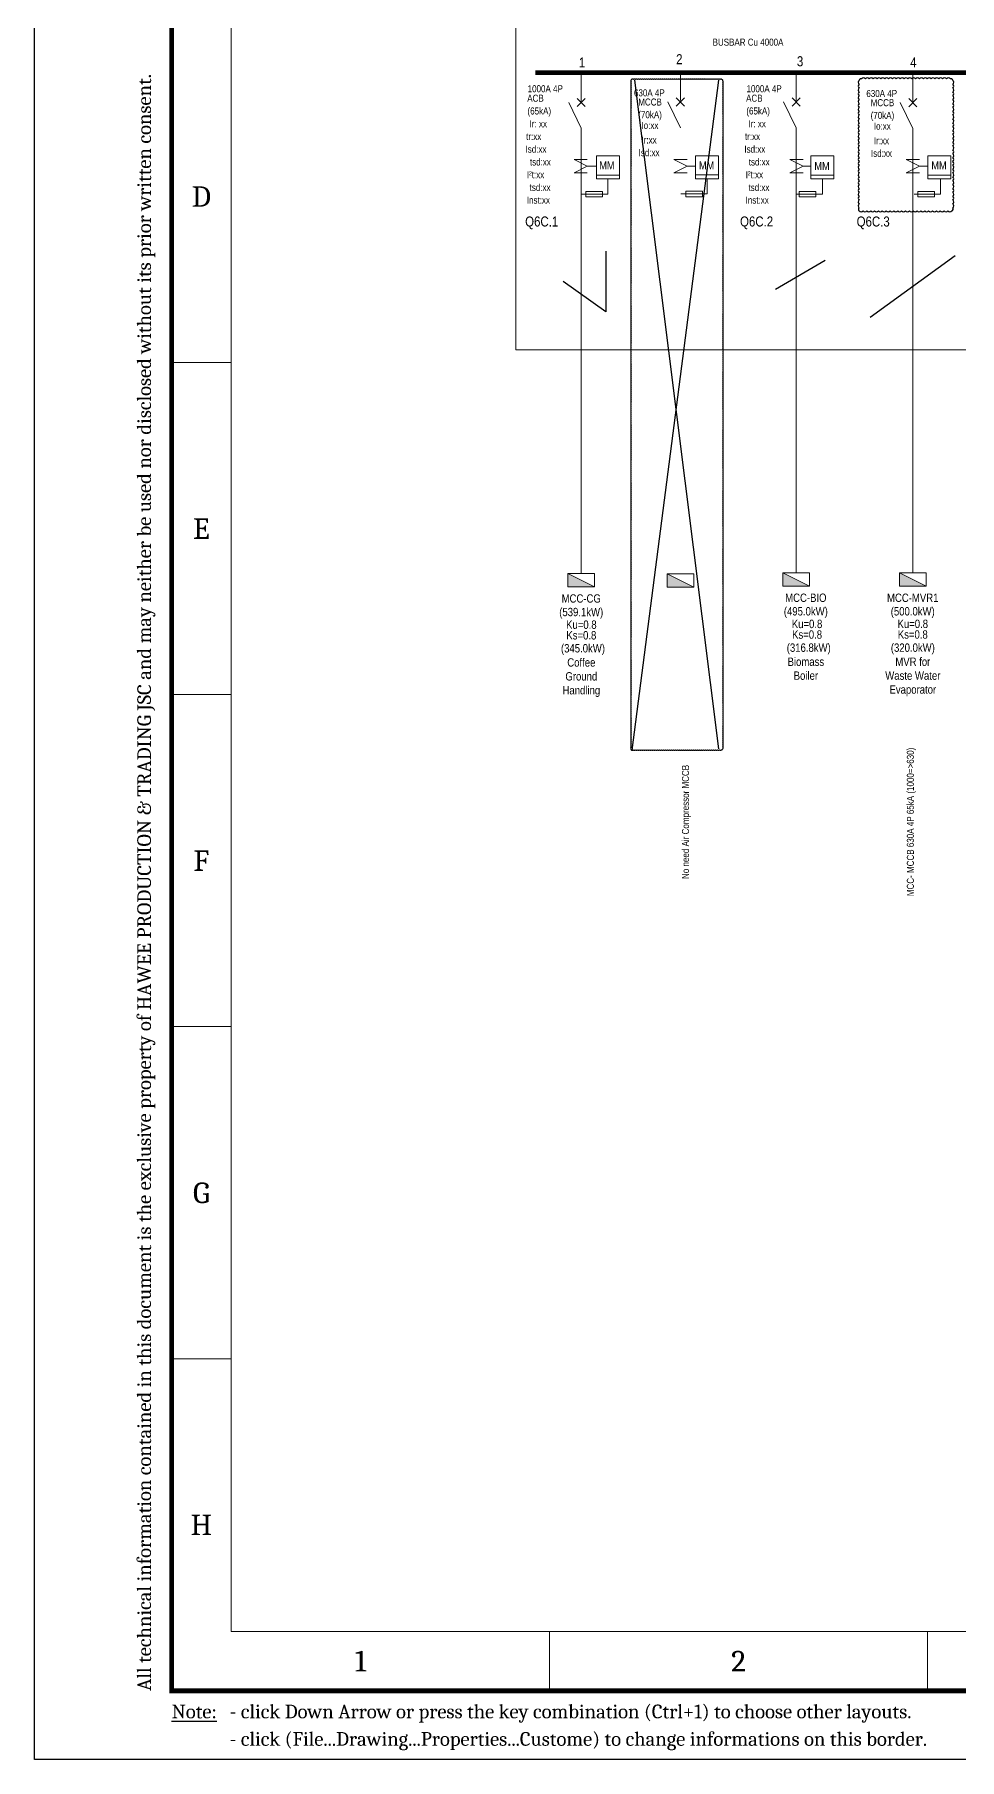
# Model space of a CAD drawing. Header units: millimetres. Extents: x -116965 to 323937, y 291661 to 566926.
# Drawn here: x -58880 to -56991, y 312088 to 315608 of the extents above; entities that cross this region are included whole.
import ezdxf
from ezdxf.enums import TextEntityAlignment as Align

# ---------------------------------------------------------------- set-up
doc = ezdxf.new("R2010")
doc.units = ezdxf.units.MM
doc.layers.get('0').update_dxf_attribs({"lineweight": 18})
doc.layers.add('DB', color=2, linetype='Continuous')
doc.layers.add('Text 2', color=2, linetype='Continuous')
doc.layers.add('HV-MV Equipment', color=4, linetype='Continuous', lineweight=9)
doc.styles.add('Hel-Con', font='')
doc.styles.add('hwBorder', font='Cambria.ttf')
doc.styles.add('VNI-HELVE', font='')
doc.styles.add('VNI-HELVE-CONDENSE', font='')
doc.styles.get('Hel-Con').set_extended_font_data('VNI-Helve-Condense')
doc.styles.get('VNI-HELVE').set_extended_font_data('VNI-Helve-Condense')
doc.styles.get('VNI-HELVE-CONDENSE').set_extended_font_data('VNI-Helve-Condense')

# ---------------------------------------------------------------- blocks, each defined once
blk = doc.blocks.new('*U1980')
at = {"color": 5}
for p, q in [((10, 101.81), (14.34, 101.81)), ((10, 77.61), (14.34, 77.61)), ((10, 53.41), (14.34, 53.41)), ((10, 29.2), (14.34, 29.2)), ((37.57, 5), (37.57, 9.34)), ((65.14, 5), (65.14, 9.34))]:
    blk.add_line(p, q, dxfattribs=at)
at = {"color": 5, "const_width": 0.35}
blk.add_lwpolyline([(10, 198.62), (285.68, 198.62), (285.68, 5), (10, 5)], close=True, dxfattribs=at)
at = {"color": 5}
blk.add_lwpolyline([(14.34, 194.28), (281.34, 194.28), (281.34, 9.34), (14.34, 9.34)], close=True, dxfattribs=at)
at = {"layer": 'Defpoints', "color": 4}
blk.add_lwpolyline([(0, 203.62), (290.68, 203.62), (290.68, 0), (0, 0)], close=True, dxfattribs=at)
at = {"color": 253, "style": 'hwBorder'}
blk.add_text('All technical information contained in this document is the exclusive property of HAWEE PRODUCTION & TRADING JSC and may neither be used nor disclosed without its prior written consent. ', height=1, rotation=90, dxfattribs=at).set_placement((8, 5), align=Align.MIDDLE_LEFT)
for s, p in [('D', (12.17, 113.91)), ('E', (12.17, 89.71)), ('F', (12.17, 65.51)), ('G', (12.17, 41.3)), ('H', (12.17, 17.1)), ('1', (23.78, 7.17)), ('2', (51.35, 7.17))]:
    blk.add_text(s, height=1.5, dxfattribs=at).set_placement(p, align=Align.MIDDLE_CENTER)
at = {"color": 6, "style": 'hwBorder', "flags": 8}
for tag, p in [("DWG'SNAME", (266.34, 59)), ("DWG'SCODE2", (266.34, 51.05))]:
    blk.add_attdef(tag, text='', height=1.5, dxfattribs=at).set_placement(p, align=Align.MIDDLE_CENTER)
at = {"color": 253, "style": 'hwBorder', "flags": 8}
for tag, p in [('REV_0', (253.34, 43.79)), ('REV_MODIFY0', (264.34, 44.1)), ('REV_DATE0', (277.34, 44.1)), ('REV_1', (253.34, 40.48)), ('REV_MODIFY1', (264.34, 40.79)), ('REV_DATE1', (277.34, 40.79)), ('REV_MODIFY2', (264.34, 37.48)), ('REV_DATE2', (277.34, 37.48)), ('REV_2', (253.34, 37.17)), ('REV_3', (253.34, 33.86)), ('REV_MODIFY3', (264.34, 34.17)), ('REV_DATE3', (277.34, 34.17)), ('REV_4', (253.34, 30.55)), ('REV_MODIFY4', (264.34, 30.86)), ('REV_DATE4', (277.34, 30.86))]:
    blk.add_attdef(tag, text='', height=1, dxfattribs=at).set_placement(p, align=Align.MIDDLE_CENTER)
at = {"color": 6, "style": 'hwBorder', "flags": 8}
for tag, p in [('TOLERANCE', (261.54, 27.22)), ('PAGE', (259.34, 15.3))]:
    blk.add_attdef(tag, text='', height=1.5, dxfattribs=at).set_placement(p, align=Align.MIDDLE_LEFT)
at = {"layer": 'Defpoints', "color": 253, "style": 'hwBorder'}
for s, p in [('%%UNote:', (10, 3.5)), ('- click Down Arrow or press the key combination (Ctrl+1) to choose other layouts.', (14.23, 3.5)), ('- click (File...Drawing...Properties...Custome) to change informations on this border.', (14.23, 1.5))]:
    blk.add_text(s, height=1, dxfattribs=at).set_placement(p, align=Align.MIDDLE_LEFT)
blk = doc.blocks.new('TDIEN')
blk.add_hatch(color=256).paths.add_polyline_path([(400, 0), (-400, 400), (-400, 0)])
blk.add_line((-400, 400), (400, 0))
blk.add_lwpolyline([(-400, 0), (400, 0), (400, 400), (-400, 400)], close=True)

msp = doc.modelspace()

# ---------------------------------------------------------------- linework, layer by layer
at = {"layer": 'DB', "color": 7, "linetype": 'Continuous', "ltscale": 0.001}
msp.add_lwpolyline([(-57515.430553, 315533.03287, 0, 4.536029, 0), (-57515.430553, 315546.640956, 0, 0, 0), (-57515.430553, 315592.623947, 0, 0, 0), (-57501.822467, 315592.623947, 0, 0, 0)], format="xyseb", dxfattribs=at)
at = {"layer": 'HV-MV Equipment', "lineweight": 9}
for p, q in [((-57896.870018, 314964.85872), (-57896.870018, 316108.471012)), ((-52401.293486, 314964.85872), (-57896.870018, 314964.85872))]:
    msp.add_line(p, q, dxfattribs=at)
at = {"layer": 'HV-MV Equipment', "color": 6, "const_width": 9.568185}
msp.add_lwpolyline([(-57856.746711, 315530.390773), (-52451.274106, 315530.117065)], dxfattribs=at)
at = {"layer": 'HV-MV Equipment', "color": 6, "lineweight": 9}
for points in [[(-57763.19112, 315530.381722), (-57763.19112, 315472.086427)], [(-57560.771011, 315530.361055), (-57560.771011, 315473.654147)], [(-57324.330359, 315530.337173), (-57324.330359, 315473.372639)], [(-57086.189012, 315530.333927), (-57086.189012, 315471.884846)], [(-57763.31519, 315416.919555), (-57763.200959, 314508.101419)], [(-57324.454413, 315418.100452), (-57324.349027, 314509.586091)], [(-57086.313083, 315416.717974), (-57086.313083, 314509.597098)]]:
    msp.add_lwpolyline(points, dxfattribs=at)
at = {"layer": 'HV-MV Equipment', "color": 4, "lineweight": 9}
for points in [[(-57771.577381, 315461.097185), (-57755.056288, 315477.618279)], [(-57755.056288, 315461.097185), (-57771.577381, 315477.618279)], [(-57569.155571, 315462.276942), (-57552.634477, 315478.798036)], [(-57552.634477, 315462.276942), (-57569.155571, 315478.798036)], [(-57332.71496, 315462.274709), (-57316.193867, 315478.795802)], [(-57316.193867, 315462.274709), (-57332.71496, 315478.795802)], [(-57094.575274, 315460.895604), (-57078.05418, 315477.416698)], [(-57078.05418, 315460.895604), (-57094.575274, 315477.416698)], [(-57763.316835, 315416.922928), (-57788.87796, 315469.357732)], [(-57560.895024, 315418.102686), (-57586.45615, 315470.537489)], [(-57324.454413, 315418.100452), (-57350.015539, 315470.535255)], [(-57086.314727, 315416.721347), (-57111.875852, 315469.156151)]]:
    msp.add_lwpolyline(points, dxfattribs=at)
at = {"layer": 'HV-MV Equipment', "color": 6, "lineweight": 9}
msp.add_lwpolyline([(-57560.895024, 315418.102686, 0, 0, 0), (-57560.789442, 314507.833605, 8.164852, 8.164852, 0)], format="xyseb", dxfattribs=at)
at = {"layer": 'HV-MV Equipment', "color": 8, "lineweight": 9}
for points in [[(-57750.87133, 315353.22668), (-57778.087502, 315353.22668), (-57750.87133, 315339.618594), (-57778.087502, 315326.010508), (-57750.87133, 315326.010508)], [(-57750.483897, 315339.596415), (-57733.02098, 315339.596415)], [(-57547.279412, 315353.218654), (-57574.495584, 315353.218654), (-57547.279412, 315339.610568), (-57574.495584, 315326.002482), (-57547.279412, 315326.002482)], [(-57547.266557, 315339.831151), (-57529.80364, 315339.831151)], [(-57310.27548, 315353.209258), (-57337.491652, 315353.209258), (-57310.27548, 315339.601172), (-57337.491652, 315325.993086), (-57310.27548, 315325.993086)], [(-57311.613894, 315339.534908), (-57294.150976, 315339.534908)], [(-57072.704997, 315353.208007), (-57099.921169, 315353.208007), (-57072.704997, 315339.599921), (-57099.921169, 315325.991835), (-57072.704997, 315325.991835)], [(-57072.704997, 315339.599921), (-57055.242079, 315339.599921)], [(-57708.808584, 315313.68934), (-57708.808584, 315282.530777), (-57762.624076, 315282.530777)], [(-57731.935924, 315321.505418), (-57684.906379, 315321.505418)], [(-57506.276012, 315313.936226), (-57506.276012, 315282.777663), (-57560.091504, 315282.777663)], [(-57529.790784, 315321.774484), (-57482.761239, 315321.774484)], [(-57270.623348, 315313.639983), (-57270.623348, 315282.48142), (-57324.438841, 315282.48142)], [(-57294.138121, 315321.47824), (-57247.108576, 315321.47824)], [(-57029.526817, 315313.682903), (-57029.526817, 315282.52434), (-57083.342309, 315282.52434)], [(-57055.229224, 315321.543254), (-57008.199679, 315321.543254)]]:
    msp.add_lwpolyline(points, dxfattribs=at)
for points in [[(-57732.323357, 315360.718885), (-57685.293811, 315360.718885), (-57685.293811, 315313.68934), (-57732.323357, 315313.68934)], [(-57529.80364, 315360.745189), (-57482.774094, 315360.745189), (-57482.774094, 315313.715643), (-57529.80364, 315313.715643)], [(-57294.150976, 315360.698376), (-57247.121431, 315360.698376), (-57247.121431, 315313.668831), (-57294.150976, 315313.668831)], [(-57055.229224, 315360.734542), (-57008.199679, 315360.734542), (-57008.199679, 315313.704996), (-57055.229224, 315313.704996)], [(-57753.877974, 315288.200813), (-57753.877974, 315276.860741), (-57719.857759, 315276.860741), (-57719.857759, 315288.200813)], [(-57549.387203, 315288.447699), (-57549.387203, 315277.107628), (-57515.366988, 315277.107628), (-57515.366988, 315288.447699)], [(-57318.202706, 315288.151456), (-57318.202706, 315276.811384), (-57284.182491, 315276.811384), (-57284.182491, 315288.151456)], [(-57076.003895, 315288.194144), (-57076.003895, 315276.854072), (-57041.98368, 315276.854072), (-57041.98368, 315288.194144)]]:
    msp.add_lwpolyline(points, close=True, dxfattribs=at)
at = {"layer": 'Text 2', "ltscale": 0.001}
for p, q in [((-57659.200406, 314147.780756), (-57482.03234, 315514.768304)), ((-57654.421936, 315514.768304), (-57482.706296, 314150.2861)), ((-57713.169778, 315166.395846), (-57713.169778, 315042.073858)), ((-56999.459489, 315156.551345), (-57172.914735, 315030.612045)), ((-57264.849429, 315146.777161), (-57366.259287, 315087.850789)), ((-57713.169778, 315042.073858), (-57799.8974, 315104.234852))]:
    msp.add_line(p, q, dxfattribs=at)
at = {"layer": 'Text 2'}
for points in [[(-57661.252663, 314148.849094, 0.52056705), (-57657.148149, 314148.849094, 0.52056705), (-57653.043635, 314148.849094, 0.52056705), (-57648.939121, 314148.849094, 0.52056705), (-57644.834607, 314148.849094, 0.52056705), (-57640.730092, 314148.849094, 0.52056705), (-57636.625578, 314148.849094, 0.52056705), (-57632.521064, 314148.849094, 0.52056705), (-57628.41655, 314148.849094, 0.52056705), (-57624.312036, 314148.849094, 0.52056705), (-57620.207522, 314148.849094, 0.52056705), (-57616.103007, 314148.849094, 0.52056705), (-57611.998493, 314148.849094, 0.52056705), (-57607.893979, 314148.849094, 0.52056705), (-57603.789465, 314148.849094, 0.52056705), (-57599.684951, 314148.849094, 0.52056705), (-57595.580436, 314148.849094, 0.52056705), (-57591.475922, 314148.849094, 0.52056705), (-57587.371408, 314148.849094, 0.52056705), (-57583.266894, 314148.849094, 0.52056705), (-57579.16238, 314148.849094, 0.52056705), (-57575.057866, 314148.849094, 0.52056705), (-57570.953351, 314148.849094, 0.52056705), (-57566.848837, 314148.849094, 0.52056705), (-57562.744323, 314148.849094, 0.52056705), (-57558.639809, 314148.849094, 0.52056705), (-57554.535295, 314148.849094, 0.52056705), (-57550.43078, 314148.849094, 0.52056705), (-57546.326266, 314148.849094, 0.52056705), (-57542.221752, 314148.849094, 0.52056705), (-57538.117238, 314148.849094, 0.52056705), (-57534.012724, 314148.849094, 0.52056705), (-57529.90821, 314148.849094, 0.52056705), (-57525.803695, 314148.849094, 0.52056705), (-57521.699181, 314148.849094, 0.52056705), (-57517.594667, 314148.849094, 0.52056705), (-57513.490153, 314148.849094, 0.52056705), (-57509.385639, 314148.849094, 0.52056705), (-57505.281124, 314148.849094, 0.52056705), (-57501.17661, 314148.849094, 0.52056705), (-57497.072096, 314148.849094, 0.52056705), (-57492.967582, 314148.849094, 0.52056705), (-57488.863068, 314148.849094, 0.52056705), (-57484.758553, 314148.849094, 0.52056705), (-57480.654039, 314148.849094, 0.52056705), (-57476.549525, 314148.849094, 0.52056705), (-57474.436786, 314150.840869, 0.52056705), (-57474.436786, 314154.945383, 0.52056705), (-57474.436786, 314159.049897, 0.52056705), (-57474.436786, 314163.154412, 0.52056705), (-57474.436786, 314167.258926, 0.52056705), (-57474.436786, 314171.36344, 0.52056705), (-57474.436786, 314175.467954, 0.52056705), (-57474.436786, 314179.572468, 0.52056705), (-57474.436786, 314183.676982, 0.52056705), (-57474.436786, 314187.781497, 0.52056705), (-57474.436786, 314191.886011, 0.52056705), (-57474.436786, 314195.990525, 0.52056705), (-57474.436786, 314200.095039, 0.52056705), (-57474.436786, 314204.199553, 0.52056705), (-57474.436786, 314208.304068, 0.52056705), (-57474.436786, 314212.408582, 0.52056705), (-57474.436786, 314216.513096, 0.52056705), (-57474.436786, 314220.61761, 0.52056705), (-57474.436786, 314224.722124, 0.52056705), (-57474.436786, 314228.826638, 0.52056705), (-57474.436786, 314232.931153, 0.52056705), (-57474.436786, 314237.035667, 0.52056705), (-57474.436786, 314241.140181, 0.52056705), (-57474.436786, 314245.244695, 0.52056705), (-57474.436786, 314249.349209, 0.52056705), (-57474.436786, 314253.453724, 0.52056705), (-57474.436786, 314257.558238, 0.52056705), (-57474.436786, 314261.662752, 0.52056705), (-57474.436786, 314265.767266, 0.52056705), (-57474.436786, 314269.87178, 0.52056705), (-57474.436786, 314273.976295, 0.52056705), (-57474.436786, 314278.080809, 0.52056705), (-57474.436786, 314282.185323, 0.52056705), (-57474.436786, 314286.289837, 0.52056705), (-57474.436786, 314290.394351, 0.52056705), (-57474.436786, 314294.498865, 0.52056705), (-57474.436786, 314298.60338, 0.52056705), (-57474.436786, 314302.707894, 0.52056705), (-57474.436786, 314306.812408, 0.52056705), (-57474.436786, 314310.916922, 0.52056705), (-57474.436786, 314315.021436, 0.52056705), (-57474.436786, 314319.125951, 0.52056705), (-57474.436786, 314323.230465, 0.52056705), (-57474.436786, 314327.334979, 0.52056705), (-57474.436786, 314331.439493, 0.52056705), (-57474.436786, 314335.544007, 0.52056705), (-57474.436786, 314339.648521, 0.52056705), (-57474.436786, 314343.753036, 0.52056705), (-57474.436786, 314347.85755, 0.52056705), (-57474.436786, 314351.962064, 0.52056705), (-57474.436786, 314356.066578, 0.52056705), (-57474.436786, 314360.171092, 0.52056705), (-57474.436786, 314364.275607, 0.52056705), (-57474.436786, 314368.380121, 0.52056705), (-57474.436786, 314372.484635, 0.52056705), (-57474.436786, 314376.589149, 0.52056705), (-57474.436786, 314380.693663, 0.52056705), (-57474.436786, 314384.798177, 0.52056705), (-57474.436786, 314388.902692, 0.52056705), (-57474.436786, 314393.007206, 0.52056705), (-57474.436786, 314397.11172, 0.52056705), (-57474.436786, 314401.216234, 0.52056705), (-57474.436786, 314405.320748, 0.52056705), (-57474.436786, 314409.425263, 0.52056705), (-57474.436786, 314413.529777, 0.52056705), (-57474.436786, 314417.634291, 0.52056705), (-57474.436786, 314421.738805, 0.52056705), (-57474.436786, 314425.843319, 0.52056705), (-57474.436786, 314429.947833, 0.52056705), (-57474.436786, 314434.052348, 0.52056705), (-57474.436786, 314438.156862, 0.52056705), (-57474.436786, 314442.261376, 0.52056705), (-57474.436786, 314446.36589, 0.52056705), (-57474.436786, 314450.470404, 0.52056705), (-57474.436786, 314454.574919, 0.52056705), (-57474.436786, 314458.679433, 0.52056705), (-57474.436786, 314462.783947, 0.52056705), (-57474.436786, 314466.888461, 0.52056705), (-57474.436786, 314470.992975, 0.52056705), (-57474.436786, 314475.097489, 0.52056705), (-57474.436786, 314479.202004, 0.52056705), (-57474.436786, 314483.306518, 0.52056705), (-57474.436786, 314487.411032, 0.52056705), (-57474.436786, 314491.515546, 0.52056705), (-57474.436786, 314495.62006, 0.52056705), (-57474.436786, 314499.724575, 0.52056705), (-57474.436786, 314503.829089, 0.52056705), (-57474.436786, 314507.933603, 0.52056705), (-57474.436786, 314512.038117, 0.52056705), (-57474.436786, 314516.142631, 0.52056705), (-57474.436786, 314520.247145, 0.52056705), (-57474.436786, 314524.35166, 0.52056705), (-57474.436786, 314528.456174, 0.52056705), (-57474.436786, 314532.560688, 0.52056705), (-57474.436786, 314536.665202, 0.52056705), (-57474.436786, 314540.769716, 0.52056705), (-57474.436786, 314544.874231, 0.52056705), (-57474.436786, 314548.978745, 0.52056705), (-57474.436786, 314553.083259, 0.52056705), (-57474.436786, 314557.187773, 0.52056705), (-57474.436786, 314561.292287, 0.52056705), (-57474.436786, 314565.396801, 0.52056705), (-57474.436786, 314569.501316, 0.52056705), (-57474.436786, 314573.60583, 0.52056705), (-57474.436786, 314577.710344, 0.52056705), (-57474.436786, 314581.814858, 0.52056705), (-57474.436786, 314585.919372, 0.52056705), (-57474.436786, 314590.023887, 0.52056705), (-57474.436786, 314594.128401, 0.52056705), (-57474.436786, 314598.232915, 0.52056705), (-57474.436786, 314602.337429, 0.52056705), (-57474.436786, 314606.441943, 0.52056705), (-57474.436786, 314610.546457, 0.52056705), (-57474.436786, 314614.650972, 0.52056705), (-57474.436786, 314618.755486, 0.52056705), (-57474.436786, 314622.86, 0.52056705), (-57474.436786, 314626.964514, 0.52056705), (-57474.436786, 314631.069028, 0.52056705), (-57474.436786, 314635.173543, 0.52056705), (-57474.436786, 314639.278057, 0.52056705), (-57474.436786, 314643.382571, 0.52056705), (-57474.436786, 314647.487085, 0.52056705), (-57474.436786, 314651.591599, 0.52056705), (-57474.436786, 314655.696113, 0.52056705), (-57474.436786, 314659.800628, 0.52056705), (-57474.436786, 314663.905142, 0.52056705), (-57474.436786, 314668.009656, 0.52056705), (-57474.436786, 314672.11417, 0.52056705), (-57474.436786, 314676.218684, 0.52056705), (-57474.436786, 314680.323199, 0.52056705), (-57474.436786, 314684.427713, 0.52056705), (-57474.436786, 314688.532227, 0.52056705), (-57474.436786, 314692.636741, 0.52056705), (-57474.436786, 314696.741255, 0.52056705), (-57474.436786, 314700.845769, 0.52056705), (-57474.436786, 314704.950284, 0.52056705), (-57474.436786, 314709.054798, 0.52056705), (-57474.436786, 314713.159312, 0.52056705), (-57474.436786, 314717.263826, 0.52056705), (-57474.436786, 314721.36834, 0.52056705), (-57474.436786, 314725.472855, 0.52056705), (-57474.436786, 314729.577369, 0.52056705), (-57474.436786, 314733.681883, 0.52056705), (-57474.436786, 314737.786397, 0.52056705), (-57474.436786, 314741.890911, 0.52056705), (-57474.436786, 314745.995425, 0.52056705), (-57474.436786, 314750.09994, 0.52056705), (-57474.436786, 314754.204454, 0.52056705), (-57474.436786, 314758.308968, 0.52056705), (-57474.436786, 314762.413482, 0.52056705), (-57474.436786, 314766.517996, 0.52056705), (-57474.436786, 314770.622511, 0.52056705), (-57474.436786, 314774.727025, 0.52056705), (-57474.436786, 314778.831539, 0.52056705), (-57474.436786, 314782.936053, 0.52056705), (-57474.436786, 314787.040567, 0.52056705), (-57474.436786, 314791.145082, 0.52056705), (-57474.436786, 314795.249596, 0.52056705), (-57474.436786, 314799.35411, 0.52056705), (-57474.436786, 314803.458624, 0.52056705), (-57474.436786, 314807.563138, 0.52056705), (-57474.436786, 314811.667652, 0.52056705), (-57474.436786, 314815.772167, 0.52056705), (-57474.436786, 314819.876681, 0.52056705), (-57474.436786, 314823.981195, 0.52056705), (-57474.436786, 314828.085709, 0.52056705), (-57474.436786, 314832.190223, 0.52056705), (-57474.436786, 314836.294738, 0.52056705), (-57474.436786, 314840.399252, 0.52056705), (-57474.436786, 314844.503766, 0.52056705), (-57474.436786, 314848.60828, 0.52056705), (-57474.436786, 314852.712794, 0.52056705), (-57474.436786, 314856.817308, 0.52056705), (-57474.436786, 314860.921823, 0.52056705), (-57474.436786, 314865.026337, 0.52056705), (-57474.436786, 314869.130851, 0.52056705), (-57474.436786, 314873.235365, 0.52056705), (-57474.436786, 314877.339879, 0.52056705), (-57474.436786, 314881.444394, 0.52056705), (-57474.436786, 314885.548908, 0.52056705), (-57474.436786, 314889.653422, 0.52056705), (-57474.436786, 314893.757936, 0.52056705), (-57474.436786, 314897.86245, 0.52056705), (-57474.436786, 314901.966964, 0.52056705), (-57474.436786, 314906.071479, 0.52056705), (-57474.436786, 314910.175993, 0.52056705), (-57474.436786, 314914.280507, 0.52056705), (-57474.436786, 314918.385021, 0.52056705), (-57474.436786, 314922.489535, 0.52056705), (-57474.436786, 314926.59405, 0.52056705), (-57474.436786, 314930.698564, 0.52056705), (-57474.436786, 314934.803078, 0.52056705), (-57474.436786, 314938.907592, 0.52056705), (-57474.436786, 314943.012106, 0.52056705), (-57474.436786, 314947.11662, 0.52056705), (-57474.436786, 314951.221135, 0.52056705), (-57474.436786, 314955.325649, 0.52056705), (-57474.436786, 314959.430163, 0.52056705), (-57474.436786, 314963.534677, 0.52056705), (-57474.436786, 314967.639191, 0.52056705), (-57474.436786, 314971.743706, 0.52056705), (-57474.436786, 314975.84822, 0.52056705), (-57474.436786, 314979.952734, 0.52056705), (-57474.436786, 314984.057248, 0.52056705), (-57474.436786, 314988.161762, 0.52056705), (-57474.436786, 314992.266276, 0.52056705), (-57474.436786, 314996.370791, 0.52056705), (-57474.436786, 315000.475305, 0.52056705), (-57474.436786, 315004.579819, 0.52056705), (-57474.436786, 315008.684333, 0.52056705), (-57474.436786, 315012.788847, 0.52056705), (-57474.436786, 315016.893362, 0.52056705), (-57474.436786, 315020.997876, 0.52056705), (-57474.436786, 315025.10239, 0.52056705), (-57474.436786, 315029.206904, 0.52056705), (-57474.436786, 315033.311418, 0.52056705), (-57474.436786, 315037.415932, 0.52056705), (-57474.436786, 315041.520447, 0.52056705), (-57474.436786, 315045.624961, 0.52056705), (-57474.436786, 315049.729475, 0.52056705), (-57474.436786, 315053.833989, 0.52056705), (-57474.436786, 315057.938503, 0.52056705), (-57474.436786, 315062.043018, 0.52056705), (-57474.436786, 315066.147532, 0.52056705), (-57474.436786, 315070.252046, 0.52056705), (-57474.436786, 315074.35656, 0.52056705), (-57474.436786, 315078.461074, 0.52056705), (-57474.436786, 315082.565588, 0.52056705), (-57474.436786, 315086.670103, 0.52056705), (-57474.436786, 315090.774617, 0.52056705), (-57474.436786, 315094.879131, 0.52056705), (-57474.436786, 315098.983645, 0.52056705), (-57474.436786, 315103.088159, 0.52056705), (-57474.436786, 315107.192674, 0.52056705), (-57474.436786, 315111.297188, 0.52056705), (-57474.436786, 315115.401702, 0.52056705), (-57474.436786, 315119.506216, 0.52056705), (-57474.436786, 315123.61073, 0.52056705), (-57474.436786, 315127.715244, 0.52056705), (-57474.436786, 315131.819759, 0.52056705), (-57474.436786, 315135.924273, 0.52056705), (-57474.436786, 315140.028787, 0.52056705), (-57474.436786, 315144.133301, 0.52056705), (-57474.436786, 315148.237815, 0.52056705), (-57474.436786, 315152.34233, 0.52056705), (-57474.436786, 315156.446844, 0.52056705), (-57474.436786, 315160.551358, 0.52056705), (-57474.436786, 315164.655872, 0.52056705), (-57474.436786, 315168.760386, 0.52056705), (-57474.436786, 315172.8649, 0.52056705), (-57474.436786, 315176.969415, 0.52056705), (-57474.436786, 315181.073929, 0.52056705), (-57474.436786, 315185.178443, 0.52056705), (-57474.436786, 315189.282957, 0.52056705), (-57474.436786, 315193.387471, 0.52056705), (-57474.436786, 315197.491986, 0.52056705), (-57474.436786, 315201.5965, 0.52056705), (-57474.436786, 315205.701014, 0.52056705), (-57474.436786, 315209.805528, 0.52056705), (-57474.436786, 315213.910042, 0.52056705), (-57474.436786, 315218.014556, 0.52056705), (-57474.436786, 315222.119071, 0.52056705), (-57474.436786, 315226.223585, 0.52056705), (-57474.436786, 315230.328099, 0.52056705), (-57474.436786, 315234.432613, 0.52056705), (-57474.436786, 315238.537127, 0.52056705), (-57474.436786, 315242.641642, 0.52056705), (-57474.436786, 315246.746156, 0.52056705), (-57474.436786, 315250.85067, 0.52056705), (-57474.436786, 315254.955184, 0.52056705), (-57474.436786, 315259.059698, 0.52056705), (-57474.436786, 315263.164212, 0.52056705), (-57474.436786, 315267.268727, 0.52056705), (-57474.436786, 315271.373241, 0.52056705), (-57474.436786, 315275.477755, 0.52056705), (-57474.436786, 315279.582269, 0.52056705), (-57474.436786, 315283.686783, 0.52056705), (-57474.436786, 315287.791298, 0.52056705), (-57474.436786, 315291.895812, 0.52056705), (-57474.436786, 315296.000326, 0.52056705), (-57474.436786, 315300.10484, 0.52056705), (-57474.436786, 315304.209354, 0.52056705), (-57474.436786, 315308.313869, 0.52056705), (-57474.436786, 315312.418383, 0.52056705), (-57474.436786, 315316.522897, 0.52056705), (-57474.436786, 315320.627411, 0.52056705), (-57474.436786, 315324.731925, 0.52056705), (-57474.436786, 315328.836439, 0.52056705), (-57474.436786, 315332.940954, 0.52056705), (-57474.436786, 315337.045468, 0.52056705), (-57474.436786, 315341.149982, 0.52056705), (-57474.436786, 315345.254496, 0.52056705), (-57474.436786, 315349.35901, 0.52056705), (-57474.436786, 315353.463525, 0.52056705), (-57474.436786, 315357.568039, 0.52056705), (-57474.436786, 315361.672553, 0.52056705), (-57474.436786, 315365.777067, 0.52056705), (-57474.436786, 315369.881581, 0.52056705), (-57474.436786, 315373.986095, 0.52056705), (-57474.436786, 315378.09061, 0.52056705), (-57474.436786, 315382.195124, 0.52056705), (-57474.436786, 315386.299638, 0.52056705), (-57474.436786, 315390.404152, 0.52056705), (-57474.436786, 315394.508666, 0.52056705), (-57474.436786, 315398.613181, 0.52056705), (-57474.436786, 315402.717695, 0.52056705), (-57474.436786, 315406.822209, 0.52056705), (-57474.436786, 315410.926723, 0.52056705), (-57474.436786, 315415.031237, 0.52056705), (-57474.436786, 315419.135751, 0.52056705), (-57474.436786, 315423.240266, 0.52056705), (-57474.436786, 315427.34478, 0.52056705), (-57474.436786, 315431.449294, 0.52056705), (-57474.436786, 315435.553808, 0.52056705), (-57474.436786, 315439.658322, 0.52056705), (-57474.436786, 315443.762837, 0.52056705), (-57474.436786, 315447.867351, 0.52056705), (-57474.436786, 315451.971865, 0.52056705), (-57474.436786, 315456.076379, 0.52056705), (-57474.436786, 315460.180893, 0.52056705), (-57474.436786, 315464.285407, 0.52056705), (-57474.436786, 315468.389922, 0.52056705), (-57474.436786, 315472.494436, 0.52056705), (-57474.436786, 315476.59895, 0.52056705), (-57474.436786, 315480.703464, 0.52056705), (-57474.436786, 315484.807978, 0.52056705), (-57474.436786, 315488.912493, 0.52056705), (-57474.436786, 315493.017007, 0.52056705), (-57474.436786, 315497.121521, 0.52056705), (-57474.436786, 315501.226035, 0.52056705), (-57474.436786, 315505.330549, 0.52056705), (-57474.436786, 315509.435063, 0.52056705), (-57474.436786, 315513.539578, 0.52056705), (-57475.875569, 315516.205309, 0.52056705), (-57479.980083, 315516.205309, 0.52056705), (-57484.084597, 315516.205309, 0.52056705), (-57488.189111, 315516.205309, 0.52056705), (-57492.293625, 315516.205309, 0.52056705), (-57496.39814, 315516.205309, 0.52056705), (-57500.502654, 315516.205309, 0.52056705), (-57504.607168, 315516.205309, 0.52056705), (-57508.711682, 315516.205309, 0.52056705), (-57512.816196, 315516.205309, 0.52056705), (-57516.920711, 315516.205309, 0.52056705), (-57521.025225, 315516.205309, 0.52056705), (-57525.129739, 315516.205309, 0.52056705), (-57529.234253, 315516.205309, 0.52056705), (-57533.338767, 315516.205309, 0.52056705), (-57537.443281, 315516.205309, 0.52056705), (-57541.547796, 315516.205309, 0.52056705), (-57545.65231, 315516.205309, 0.52056705), (-57549.756824, 315516.205309, 0.52056705), (-57553.861338, 315516.205309, 0.52056705), (-57557.965852, 315516.205309, 0.52056705), (-57562.070367, 315516.205309, 0.52056705), (-57566.174881, 315516.205309, 0.52056705), (-57570.279395, 315516.205309, 0.52056705), (-57574.383909, 315516.205309, 0.52056705), (-57578.488423, 315516.205309, 0.52056705), (-57582.592937, 315516.205309, 0.52056705), (-57586.697452, 315516.205309, 0.52056705), (-57590.801966, 315516.205309, 0.52056705), (-57594.90648, 315516.205309, 0.52056705), (-57599.010994, 315516.205309, 0.52056705), (-57603.115508, 315516.205309, 0.52056705), (-57607.220023, 315516.205309, 0.52056705), (-57611.324537, 315516.205309, 0.52056705), (-57615.429051, 315516.205309, 0.52056705), (-57619.533565, 315516.205309, 0.52056705), (-57623.638079, 315516.205309, 0.52056705), (-57627.742593, 315516.205309, 0.52056705), (-57631.847108, 315516.205309, 0.52056705), (-57635.951622, 315516.205309, 0.52056705), (-57640.056136, 315516.205309, 0.52056705), (-57644.16065, 315516.205309, 0.52056705), (-57648.265164, 315516.205309, 0.52056705), (-57652.369679, 315516.205309, 0.52056705), (-57656.474193, 315516.205309, 0.52056705), (-57660.578707, 315516.205309, 0.52056705), (-57661.252663, 315512.774752, 0.52056705), (-57661.252663, 315508.670237, 0.52056705), (-57661.252663, 315504.565723, 0.52056705), (-57661.252663, 315500.461209, 0.52056705), (-57661.252663, 315496.356695, 0.52056705), (-57661.252663, 315492.252181, 0.52056705), (-57661.252663, 315488.147667, 0.52056705), (-57661.252663, 315484.043152, 0.52056705), (-57661.252663, 315479.938638, 0.52056705), (-57661.252663, 315475.834124, 0.52056705), (-57661.252663, 315471.72961, 0.52056705), (-57661.252663, 315467.625096, 0.52056705), (-57661.252663, 315463.520581, 0.52056705), (-57661.252663, 315459.416067, 0.52056705), (-57661.252663, 315455.311553, 0.52056705), (-57661.252663, 315451.207039, 0.52056705), (-57661.252663, 315447.102525, 0.52056705), (-57661.252663, 315442.998011, 0.52056705), (-57661.252663, 315438.893496, 0.52056705), (-57661.252663, 315434.788982, 0.52056705), (-57661.252663, 315430.684468, 0.52056705), (-57661.252663, 315426.579954, 0.52056705), (-57661.252663, 315422.47544, 0.52056705), (-57661.252663, 315418.370925, 0.52056705), (-57661.252663, 315414.266411, 0.52056705), (-57661.252663, 315410.161897, 0.52056705), (-57661.252663, 315406.057383, 0.52056705), (-57661.252663, 315401.952869, 0.52056705), (-57661.252663, 315397.848355, 0.52056705), (-57661.252663, 315393.74384, 0.52056705), (-57661.252663, 315389.639326, 0.52056705), (-57661.252663, 315385.534812, 0.52056705), (-57661.252663, 315381.430298, 0.52056705), (-57661.252663, 315377.325784, 0.52056705), (-57661.252663, 315373.221269, 0.52056705), (-57661.252663, 315369.116755, 0.52056705), (-57661.252663, 315365.012241, 0.52056705), (-57661.252663, 315360.907727, 0.52056705), (-57661.252663, 315356.803213, 0.52056705), (-57661.252663, 315352.698698, 0.52056705), (-57661.252663, 315348.594184, 0.52056705), (-57661.252663, 315344.48967, 0.52056705), (-57661.252663, 315340.385156, 0.52056705), (-57661.252663, 315336.280642, 0.52056705), (-57661.252663, 315332.176128, 0.52056705), (-57661.252663, 315328.071613, 0.52056705), (-57661.252663, 315323.967099, 0.52056705), (-57661.252663, 315319.862585, 0.52056705), (-57661.252663, 315315.758071, 0.52056705), (-57661.252663, 315311.653557, 0.52056705), (-57661.252663, 315307.549042, 0.52056705), (-57661.252663, 315303.444528, 0.52056705), (-57661.252663, 315299.340014, 0.52056705), (-57661.252663, 315295.2355, 0.52056705), (-57661.252663, 315291.130986, 0.52056705), (-57661.252663, 315287.026472, 0.52056705), (-57661.252663, 315282.921957, 0.52056705), (-57661.252663, 315278.817443, 0.52056705), (-57661.252663, 315274.712929, 0.52056705), (-57661.252663, 315270.608415, 0.52056705), (-57661.252663, 315266.503901, 0.52056705), (-57661.252663, 315262.399386, 0.52056705), (-57661.252663, 315258.294872, 0.52056705), (-57661.252663, 315254.190358, 0.52056705), (-57661.252663, 315250.085844, 0.52056705), (-57661.252663, 315245.98133, 0.52056705), (-57661.252663, 315241.876816, 0.52056705), (-57661.252663, 315237.772301, 0.52056705), (-57661.252663, 315233.667787, 0.52056705), (-57661.252663, 315229.563273, 0.52056705), (-57661.252663, 315225.458759, 0.52056705), (-57661.252663, 315221.354245, 0.52056705), (-57661.252663, 315217.24973, 0.52056705), (-57661.252663, 315213.145216, 0.52056705), (-57661.252663, 315209.040702, 0.52056705), (-57661.252663, 315204.936188, 0.52056705), (-57661.252663, 315200.831674, 0.52056705), (-57661.252663, 315196.72716, 0.52056705), (-57661.252663, 315192.622645, 0.52056705), (-57661.252663, 315188.518131, 0.52056705), (-57661.252663, 315184.413617, 0.52056705), (-57661.252663, 315180.309103, 0.52056705), (-57661.252663, 315176.204589, 0.52056705), (-57661.252663, 315172.100074, 0.52056705), (-57661.252663, 315167.99556, 0.52056705), (-57661.252663, 315163.891046, 0.52056705), (-57661.252663, 315159.786532, 0.52056705), (-57661.252663, 315155.682018, 0.52056705), (-57661.252663, 315151.577504, 0.52056705), (-57661.252663, 315147.472989, 0.52056705), (-57661.252663, 315143.368475, 0.52056705), (-57661.252663, 315139.263961, 0.52056705), (-57661.252663, 315135.159447, 0.52056705), (-57661.252663, 315131.054933, 0.52056705), (-57661.252663, 315126.950418, 0.52056705), (-57661.252663, 315122.845904, 0.52056705), (-57661.252663, 315118.74139, 0.52056705), (-57661.252663, 315114.636876, 0.52056705), (-57661.252663, 315110.532362, 0.52056705), (-57661.252663, 315106.427848, 0.52056705), (-57661.252663, 315102.323333, 0.52056705), (-57661.252663, 315098.218819, 0.52056705), (-57661.252663, 315094.114305, 0.52056705), (-57661.252663, 315090.009791, 0.52056705), (-57661.252663, 315085.905277, 0.52056705), (-57661.252663, 315081.800762, 0.52056705), (-57661.252663, 315077.696248, 0.52056705), (-57661.252663, 315073.591734, 0.52056705), (-57661.252663, 315069.48722, 0.52056705), (-57661.252663, 315065.382706, 0.52056705), (-57661.252663, 315061.278192, 0.52056705), (-57661.252663, 315057.173677, 0.52056705), (-57661.252663, 315053.069163, 0.52056705), (-57661.252663, 315048.964649, 0.52056705), (-57661.252663, 315044.860135, 0.52056705), (-57661.252663, 315040.755621, 0.52056705), (-57661.252663, 315036.651106, 0.52056705), (-57661.252663, 315032.546592, 0.52056705), (-57661.252663, 315028.442078, 0.52056705), (-57661.252663, 315024.337564, 0.52056705), (-57661.252663, 315020.23305, 0.52056705), (-57661.252663, 315016.128536, 0.52056705), (-57661.252663, 315012.024021, 0.52056705), (-57661.252663, 315007.919507, 0.52056705), (-57661.252663, 315003.814993, 0.52056705), (-57661.252663, 314999.710479, 0.52056705), (-57661.252663, 314995.605965, 0.52056705), (-57661.252663, 314991.50145, 0.52056705), (-57661.252663, 314987.396936, 0.52056705), (-57661.252663, 314983.292422, 0.52056705), (-57661.252663, 314979.187908, 0.52056705), (-57661.252663, 314975.083394, 0.52056705), (-57661.252663, 314970.97888, 0.52056705), (-57661.252663, 314966.874365, 0.52056705), (-57661.252663, 314962.769851, 0.52056705), (-57661.252663, 314958.665337, 0.52056705), (-57661.252663, 314954.560823, 0.52056705), (-57661.252663, 314950.456309, 0.52056705), (-57661.252663, 314946.351794, 0.52056705), (-57661.252663, 314942.24728, 0.52056705), (-57661.252663, 314938.142766, 0.52056705), (-57661.252663, 314934.038252, 0.52056705), (-57661.252663, 314929.933738, 0.52056705), (-57661.252663, 314925.829224, 0.52056705), (-57661.252663, 314921.724709, 0.52056705), (-57661.252663, 314917.620195, 0.52056705), (-57661.252663, 314913.515681, 0.52056705), (-57661.252663, 314909.411167, 0.52056705), (-57661.252663, 314905.306653, 0.52056705), (-57661.252663, 314901.202138, 0.52056705), (-57661.252663, 314897.097624, 0.52056705), (-57661.252663, 314892.99311, 0.52056705), (-57661.252663, 314888.888596, 0.52056705), (-57661.252663, 314884.784082, 0.52056705), (-57661.252663, 314880.679568, 0.52056705), (-57661.252663, 314876.575053, 0.52056705), (-57661.252663, 314872.470539, 0.52056705), (-57661.252663, 314868.366025, 0.52056705), (-57661.252663, 314864.261511, 0.52056705), (-57661.252663, 314860.156997, 0.52056705), (-57661.252663, 314856.052482, 0.52056705), (-57661.252663, 314851.947968, 0.52056705), (-57661.252663, 314847.843454, 0.52056705), (-57661.252663, 314843.73894, 0.52056705), (-57661.252663, 314839.634426, 0.52056705), (-57661.252663, 314835.529911, 0.52056705), (-57661.252663, 314831.425397, 0.52056705), (-57661.252663, 314827.320883, 0.52056705), (-57661.252663, 314823.216369, 0.52056705), (-57661.252663, 314819.111855, 0.52056705), (-57661.252663, 314815.007341, 0.52056705), (-57661.252663, 314810.902826, 0.52056705), (-57661.252663, 314806.798312, 0.52056705), (-57661.252663, 314802.693798, 0.52056705), (-57661.252663, 314798.589284, 0.52056705), (-57661.252663, 314794.48477, 0.52056705), (-57661.252663, 314790.380255, 0.52056705), (-57661.252663, 314786.275741, 0.52056705), (-57661.252663, 314782.171227, 0.52056705), (-57661.252663, 314778.066713, 0.52056705), (-57661.252663, 314773.962199, 0.52056705), (-57661.252663, 314769.857685, 0.52056705), (-57661.252663, 314765.75317, 0.52056705), (-57661.252663, 314761.648656, 0.52056705), (-57661.252663, 314757.544142, 0.52056705), (-57661.252663, 314753.439628, 0.52056705), (-57661.252663, 314749.335114, 0.52056705), (-57661.252663, 314745.230599, 0.52056705), (-57661.252663, 314741.126085, 0.52056705), (-57661.252663, 314737.021571, 0.52056705), (-57661.252663, 314732.917057, 0.52056705), (-57661.252663, 314728.812543, 0.52056705), (-57661.252663, 314724.708029, 0.52056705), (-57661.252663, 314720.603514, 0.52056705), (-57661.252663, 314716.499, 0.52056705), (-57661.252663, 314712.394486, 0.52056705), (-57661.252663, 314708.289972, 0.52056705), (-57661.252663, 314704.185458, 0.52056705), (-57661.252663, 314700.080943, 0.52056705), (-57661.252663, 314695.976429, 0.52056705), (-57661.252663, 314691.871915, 0.52056705), (-57661.252663, 314687.767401, 0.52056705), (-57661.252663, 314683.662887, 0.52056705), (-57661.252663, 314679.558373, 0.52056705), (-57661.252663, 314675.453858, 0.52056705), (-57661.252663, 314671.349344, 0.52056705), (-57661.252663, 314667.24483, 0.52056705), (-57661.252663, 314663.140316, 0.52056705), (-57661.252663, 314659.035802, 0.52056705), (-57661.252663, 314654.931287, 0.52056705), (-57661.252663, 314650.826773, 0.52056705), (-57661.252663, 314646.722259, 0.52056705), (-57661.252663, 314642.617745, 0.52056705), (-57661.252663, 314638.513231, 0.52056705), (-57661.252663, 314634.408717, 0.52056705), (-57661.252663, 314630.304202, 0.52056705), (-57661.252663, 314626.199688, 0.52056705), (-57661.252663, 314622.095174, 0.52056705), (-57661.252663, 314617.99066, 0.52056705), (-57661.252663, 314613.886146, 0.52056705), (-57661.252663, 314609.781631, 0.52056705), (-57661.252663, 314605.677117, 0.52056705), (-57661.252663, 314601.572603, 0.52056705), (-57661.252663, 314597.468089, 0.52056705), (-57661.252663, 314593.363575, 0.52056705), (-57661.252663, 314589.259061, 0.52056705), (-57661.252663, 314585.154546, 0.52056705), (-57661.252663, 314581.050032, 0.52056705), (-57661.252663, 314576.945518, 0.52056705), (-57661.252663, 314572.841004, 0.52056705), (-57661.252663, 314568.73649, 0.52056705), (-57661.252663, 314564.631975, 0.52056705), (-57661.252663, 314560.527461, 0.52056705), (-57661.252663, 314556.422947, 0.52056705), (-57661.252663, 314552.318433, 0.52056705), (-57661.252663, 314548.213919, 0.52056705), (-57661.252663, 314544.109405, 0.52056705), (-57661.252663, 314540.00489, 0.52056705), (-57661.252663, 314535.900376, 0.52056705), (-57661.252663, 314531.795862, 0.52056705), (-57661.252663, 314527.691348, 0.52056705), (-57661.252663, 314523.586834, 0.52056705), (-57661.252663, 314519.482319, 0.52056705), (-57661.252663, 314515.377805, 0.52056705), (-57661.252663, 314511.273291, 0.52056705), (-57661.252663, 314507.168777, 0.52056705), (-57661.252663, 314503.064263, 0.52056705), (-57661.252663, 314498.959749, 0.52056705), (-57661.252663, 314494.855234, 0.52056705), (-57661.252663, 314490.75072, 0.52056705), (-57661.252663, 314486.646206, 0.52056705), (-57661.252663, 314482.541692, 0.52056705), (-57661.252663, 314478.437178, 0.52056705), (-57661.252663, 314474.332663, 0.52056705), (-57661.252663, 314470.228149, 0.52056705), (-57661.252663, 314466.123635, 0.52056705), (-57661.252663, 314462.019121, 0.52056705), (-57661.252663, 314457.914607, 0.52056705), (-57661.252663, 314453.810093, 0.52056705), (-57661.252663, 314449.705578, 0.52056705), (-57661.252663, 314445.601064, 0.52056705), (-57661.252663, 314441.49655, 0.52056705), (-57661.252663, 314437.392036, 0.52056705), (-57661.252663, 314433.287522, 0.52056705), (-57661.252663, 314429.183007, 0.52056705), (-57661.252663, 314425.078493, 0.52056705), (-57661.252663, 314420.973979, 0.52056705), (-57661.252663, 314416.869465, 0.52056705), (-57661.252663, 314412.764951, 0.52056705), (-57661.252663, 314408.660437, 0.52056705), (-57661.252663, 314404.555922, 0.52056705), (-57661.252663, 314400.451408, 0.52056705), (-57661.252663, 314396.346894, 0.52056705), (-57661.252663, 314392.24238, 0.52056705), (-57661.252663, 314388.137866, 0.52056705), (-57661.252663, 314384.033351, 0.52056705), (-57661.252663, 314379.928837, 0.52056705), (-57661.252663, 314375.824323, 0.52056705), (-57661.252663, 314371.719809, 0.52056705), (-57661.252663, 314367.615295, 0.52056705), (-57661.252663, 314363.51078, 0.52056705), (-57661.252663, 314359.406266, 0.52056705), (-57661.252663, 314355.301752, 0.52056705), (-57661.252663, 314351.197238, 0.52056705), (-57661.252663, 314347.092724, 0.52056705), (-57661.252663, 314342.98821, 0.52056705), (-57661.252663, 314338.883695, 0.52056705), (-57661.252663, 314334.779181, 0.52056705), (-57661.252663, 314330.674667, 0.52056705), (-57661.252663, 314326.570153, 0.52056705), (-57661.252663, 314322.465639, 0.52056705), (-57661.252663, 314318.361124, 0.52056705), (-57661.252663, 314314.25661, 0.52056705), (-57661.252663, 314310.152096, 0.52056705), (-57661.252663, 314306.047582, 0.52056705), (-57661.252663, 314301.943068, 0.52056705), (-57661.252663, 314297.838554, 0.52056705), (-57661.252663, 314293.734039, 0.52056705), (-57661.252663, 314289.629525, 0.52056705), (-57661.252663, 314285.525011, 0.52056705), (-57661.252663, 314281.420497, 0.52056705), (-57661.252663, 314277.315983, 0.52056705), (-57661.252663, 314273.211468, 0.52056705), (-57661.252663, 314269.106954, 0.52056705), (-57661.252663, 314265.00244, 0.52056705), (-57661.252663, 314260.897926, 0.52056705), (-57661.252663, 314256.793412, 0.52056705), (-57661.252663, 314252.688898, 0.52056705), (-57661.252663, 314248.584383, 0.52056705), (-57661.252663, 314244.479869, 0.52056705), (-57661.252663, 314240.375355, 0.52056705), (-57661.252663, 314236.270841, 0.52056705), (-57661.252663, 314232.166327, 0.52056705), (-57661.252663, 314228.061812, 0.52056705), (-57661.252663, 314223.957298, 0.52056705), (-57661.252663, 314219.852784, 0.52056705), (-57661.252663, 314215.74827, 0.52056705), (-57661.252663, 314211.643756, 0.52056705), (-57661.252663, 314207.539242, 0.52056705), (-57661.252663, 314203.434727, 0.52056705), (-57661.252663, 314199.330213, 0.52056705), (-57661.252663, 314195.225699, 0.52056705), (-57661.252663, 314191.121185, 0.52056705), (-57661.252663, 314187.016671, 0.52056705), (-57661.252663, 314182.912156, 0.52056705), (-57661.252663, 314178.807642, 0.52056705), (-57661.252663, 314174.703128, 0.52056705), (-57661.252663, 314170.598614, 0.52056705), (-57661.252663, 314166.4941, 0.52056705), (-57661.252663, 314162.389586, 0.52056705), (-57661.252663, 314158.285071, 0.52056705), (-57661.252663, 314154.180557, 0.52056705)], [(-57195.721301, 315248.356081, 0.52056705), (-57187.836525, 315248.356081, 0.52056705), (-57179.95175, 315248.356081, 0.52056705), (-57172.066975, 315248.356081, 0.52056705), (-57164.182199, 315248.356081, 0.52056705), (-57156.297424, 315248.356081, 0.52056705), (-57148.412649, 315248.356081, 0.52056705), (-57140.527874, 315248.356081, 0.52056705), (-57132.643098, 315248.356081, 0.52056705), (-57124.758323, 315248.356081, 0.52056705), (-57116.873548, 315248.356081, 0.52056705), (-57108.988773, 315248.356081, 0.52056705), (-57101.103997, 315248.356081, 0.52056705), (-57093.219222, 315248.356081, 0.52056705), (-57085.334447, 315248.356081, 0.52056705), (-57077.449671, 315248.356081, 0.52056705), (-57069.564896, 315248.356081, 0.52056705), (-57061.680121, 315248.356081, 0.52056705), (-57053.795346, 315248.356081, 0.52056705), (-57045.91057, 315248.356081, 0.52056705), (-57038.025795, 315248.356081, 0.52056705), (-57030.14102, 315248.356081, 0.52056705), (-57022.256244, 315248.356081, 0.52056705), (-57014.371469, 315248.356081, 0.52056705), (-57006.486694, 315248.356081, 0.52056705), (-57004.7234, 315254.480383, 0.52056705), (-57004.719768, 315262.365157, 0.52056705), (-57004.716137, 315270.249932, 0.52056705), (-57004.712505, 315278.134706, 0.52056705), (-57004.708873, 315286.019481, 0.52056705), (-57004.705242, 315293.904255, 0.52056705), (-57004.70161, 315301.78903, 0.52056705), (-57004.697979, 315309.673804, 0.52056705), (-57004.694347, 315317.558578, 0.52056705), (-57004.690715, 315325.443353, 0.52056705), (-57004.687084, 315333.328127, 0.52056705), (-57004.683452, 315341.212902, 0.52056705), (-57004.679821, 315349.097676, 0.52056705), (-57004.676189, 315356.982451, 0.52056705), (-57004.672557, 315364.867225, 0.52056705), (-57004.668926, 315372.751999, 0.52056705), (-57004.665294, 315380.636774, 0.52056705), (-57004.661663, 315388.521548, 0.52056705), (-57004.658031, 315396.406323, 0.52056705), (-57004.654399, 315404.291097, 0.52056705), (-57004.650768, 315412.175872, 0.52056705), (-57004.647136, 315420.060646, 0.52056705), (-57004.643504, 315427.945421, 0.52056705), (-57004.639873, 315435.830195, 0.52056705), (-57004.636241, 315443.714969, 0.52056705), (-57004.63261, 315451.599744, 0.52056705), (-57004.628978, 315459.484518, 0.52056705), (-57004.625346, 315467.369293, 0.52056705), (-57004.621715, 315475.254067, 0.52056705), (-57004.618083, 315483.138842, 0.52056705), (-57004.614452, 315491.023616, 0.52056705), (-57004.61082, 315498.908391, 0.52056705), (-57004.607188, 315506.793165, 0.52056705), (-57004.603557, 315514.677939, 0.52056705), (-57009.433887, 315517.730978, 0.52056705), (-57017.318662, 315517.730978, 0.52056705), (-57025.203438, 315517.730978, 0.52056705), (-57033.088213, 315517.730978, 0.52056705), (-57040.972988, 315517.730978, 0.52056705), (-57048.857764, 315517.730978, 0.52056705), (-57056.742539, 315517.730978, 0.52056705), (-57064.627314, 315517.730978, 0.52056705), (-57072.512089, 315517.730978, 0.52056705), (-57080.396865, 315517.730978, 0.52056705), (-57088.28164, 315517.730978, 0.52056705), (-57096.166415, 315517.730978, 0.52056705), (-57104.051191, 315517.730978, 0.52056705), (-57111.935966, 315517.730978, 0.52056705), (-57119.820741, 315517.730978, 0.52056705), (-57127.705516, 315517.730978, 0.52056705), (-57135.590292, 315517.730978, 0.52056705), (-57143.475067, 315517.730978, 0.52056705), (-57151.359842, 315517.730978, 0.52056705), (-57159.244617, 315517.730978, 0.52056705), (-57167.129393, 315517.730978, 0.52056705), (-57175.014168, 315517.730978, 0.52056705), (-57182.898943, 315517.730978, 0.52056705), (-57190.783719, 315517.730978, 0.52056705), (-57195.598645, 315514.659715, 0.52056705), (-57195.602277, 315506.77494, 0.52056705), (-57195.605908, 315498.890166, 0.52056705), (-57195.60954, 315491.005391, 0.52056705), (-57195.613171, 315483.120617, 0.52056705), (-57195.616803, 315475.235842, 0.52056705), (-57195.620435, 315467.351068, 0.52056705), (-57195.624066, 315459.466294, 0.52056705), (-57195.627698, 315451.581519, 0.52056705), (-57195.63133, 315443.696745, 0.52056705), (-57195.634961, 315435.81197, 0.52056705), (-57195.638593, 315427.927196, 0.52056705), (-57195.642224, 315420.042421, 0.52056705), (-57195.645856, 315412.157647, 0.52056705), (-57195.649488, 315404.272872, 0.52056705), (-57195.653119, 315396.388098, 0.52056705), (-57195.656751, 315388.503324, 0.52056705), (-57195.660382, 315380.618549, 0.52056705), (-57195.664014, 315372.733775, 0.52056705), (-57195.667646, 315364.849, 0.52056705), (-57195.671277, 315356.964226, 0.52056705), (-57195.674909, 315349.079451, 0.52056705), (-57195.678541, 315341.194677, 0.52056705), (-57195.682172, 315333.309902, 0.52056705), (-57195.685804, 315325.425128, 0.52056705), (-57195.689435, 315317.540354, 0.52056705), (-57195.693067, 315309.655579, 0.52056705), (-57195.696699, 315301.770805, 0.52056705), (-57195.70033, 315293.88603, 0.52056705), (-57195.703962, 315286.001256, 0.52056705), (-57195.707593, 315278.116481, 0.52056705), (-57195.711225, 315270.231707, 0.52056705), (-57195.714857, 315262.346933, 0.52056705), (-57195.718488, 315254.462158, 0.52056705)]]:
    msp.add_lwpolyline(points, format="xyb", close=True, dxfattribs=at)

# ---------------------------------------------------------------- block references
at = {"ltscale": 5, "xscale": 28, "yscale": 28, "zscale": 28}
msp.add_blockref('*U1980', (-58879.961977, 312088.154046), dxfattribs=at)
at = {"layer": 'HV-MV Equipment', "lineweight": 9, "xscale": 0.06804043009240593, "yscale": 0.06804043009240593, "zscale": 0.06804043009240593}
for p in [(-57763.200959, 314480.885247), (-57560.789442, 314480.617433), (-57324.349022, 314482.326664), (-57086.207857, 314482.380926)]:
    msp.add_blockref('TDIEN', p, dxfattribs=at)

# ---------------------------------------------------------------- texts
at = {"layer": 'HV-MV Equipment', "color": 7, "lineweight": 9, "style": 'Hel-Con'}
msp.add_text('BUSBAR Cu 4000A', height=14.28849032, dxfattribs=at).set_placement((-57495.018424, 315592.623947), align=Align.MIDDLE_LEFT)
for s, height, p in [('1', 20.412129, (-57761.517351, 315540.991138)), ('2', 20.412129, (-57563.009424, 315547.640634)), ('3', 20.412129, (-57316.382915, 315543.438673)), ('4', 20.412129, (-57085.066949, 315541.067011)), ('ACB', 14.2884903, (-57856.746853, 315471.122463)), ('1000A 4P', 14.2884903, (-57836.803757, 315490.437911)), ('630A 4P', 14.2884903, (-57624.229166, 315482.077784)), ('MCCB', 14.2884903, (-57622.741284, 315463.335751)), ('ACB', 14.2884903, (-57409.79306, 315471.122463)), ('1000A 4P', 14.2884903, (-57389.849964, 315490.437911)), ('630A 4P', 14.2884903, (-57149.648869, 315480.696445)), ('MCCB', 14.2884903, (-57148.160986, 315461.954413)), ('(65kA)', 14.2884903, (-57848.970738, 315445.091478)), ('(70kA)', 14.2884903, (-57622.741284, 315437.47077)), ('(65kA)', 14.2884903, (-57402.016945, 315445.091478)), ('(70kA)', 14.2884903, (-57148.160986, 315436.089432)), ('tr:xx', 14.2884903, (-57860.401742, 315393.032439)), ('Ir: xx', 14.2884903, (-57850.964788, 315418.983314)), ('Io:xx', 14.2884903, (-57622.986905, 315415.569292)), ('tr:xx', 14.2884903, (-57413.447949, 315393.032439)), ('Ir: xx', 14.2884903, (-57404.010995, 315418.983314)), ('Io:xx', 14.2884903, (-57148.406607, 315414.187953)), ('Isd:xx', 14.2884903, (-57855.715447, 315367.076721)), ('Isd:xx', 14.2884903, (-57624.760389, 315359.972679)), ('Ir:xx', 14.2884903, (-57624.760389, 315385.789718)), ('Isd:xx', 14.2884903, (-57408.761654, 315367.076721)), ('Isd:xx', 14.2884903, (-57150.180092, 315358.59134)), ('Ir:xx', 14.2884903, (-57150.180092, 315384.408379)), ('tsd:xx', 14.2884903, (-57846.760272, 315340.971397)), ('tsd:xx', 14.2884903, (-57399.806479, 315340.971397)), ('tsd:xx', 14.2884903, (-57847.342414, 315289.002454)), ('tsd:xx', 14.2884903, (-57400.388621, 315289.002454))]:
    msp.add_text(s, height=height, dxfattribs=at).set_placement(p, align=Align.CENTER)
at = {"layer": 'HV-MV Equipment', "color": 7, "lineweight": 9, "style": 'VNI-HELVE'}
for p in [(-57710.834376, 315341.244333), (-57507.242458, 315341.236307), (-57271.589795, 315339.976718), (-57032.668043, 315341.25999)]:
    msp.add_text('MM', height=16.3297032, dxfattribs=at).set_placement(p, align=Align.MIDDLE)
at = {"layer": 'HV-MV Equipment', "color": 7, "lineweight": 9, "style": 'Hel-Con'}
for s, p in [('I²t:xx', (-57874.37488, 315314.997771)), ('I²t:xx', (-57427.421087, 315314.997771)), ('Inst:xx', (-57874.507008, 315263.155331)), ('Inst:xx', (-57427.553215, 315263.155331))]:
    msp.add_text(s, height=14.2884903, dxfattribs=at).set_placement(p)
at = {"layer": 'HV-MV Equipment', "color": 1, "lineweight": 9, "style": 'Hel-Con'}
for s, p in [('Q6C.1', (-57877.837695, 315216.448162)), ('Q6C.2', (-57438.978659, 315216.499069)), ('Q6C.3', (-57200.859857, 315216.448162))]:
    msp.add_text(s, height=20.412129, dxfattribs=at).set_placement(p)
for s, p in [('MCC- MCCB 630A 4P 65kA (1000=>630)', (-57084.008231, 314001.375822)), ('No need Air Compressor MCCB', (-57543.281134, 314001.375822))]:
    msp.add_text(s, height=14.28849032, rotation=90, dxfattribs=at).set_placement(p, align=Align.CENTER)
at = {"layer": 'HV-MV Equipment', "color": 7, "lineweight": 9, "attachment_point": 2, "style": 'VNI-HELVE-CONDENSE'}
for s, insert, char_height, width in [('MCC-CG', (-57763.315034, 314465.901785), 17.0101075, 110.30085223), ('MCC-BIO', (-57304.622999, 314467.386071), 17.0101075, 110.30085223), ('MCC-MVR1', (-57086.321879, 314467.353776), 17.0101075, 110.30085223), ('(539.1kW)', (-57763.315034, 314438.271371), 17.0101075, 110.30085223), ('(495.0kW)', (-57304.622999, 314439.755657), 17.0101075, 110.30085223), ('(500.0kW)', (-57086.321879, 314439.723362), 17.0101075, 110.30085223), ('Ku=0.8', (-57763.068295, 314412.505741), 17.0101075, 110.30085223), ('Ks=0.8', (-57763.068295, 314390.786811), 17.0101075, 110.30085223), ('Ku=0.8', (-57302.084967, 314413.993749), 17.0101075, 110.30085223), ('Ks=0.8', (-57302.084967, 314392.274819), 17.0101075, 110.30085223), ('Ku=0.8', (-57086.200977, 314414.145821), 17.0101075, 110.30085223), ('Ks=0.8', (-57086.200977, 314392.426891), 17.0101075, 110.30085223), ('(345.0kW)', (-57759.768248, 314364.308171), 17.0101075, 110.30085223), ('(316.8kW)', (-57298.659092, 314365.597425), 17.0101075, 110.30085223), ('(320.0kW)', (-57086.070338, 314365.607998), 17.0101075, 110.30085223), ('Coffee Ground Handling', (-57763.099678, 314335.351977), 17.01010752, 123.72966059), ('Biomass Boiler', (-57304.533484, 314336.808056), 17.01010752, 102.67558101), ('MVR for Waste Water Evaporator', (-57086.106575, 314336.847656), 17.01010752, 123.72966059)]:
    msp.add_mtext(s, dxfattribs=dict(at, insert=insert, char_height=char_height, width=width))

doc.saveas('drawing.dxf')
